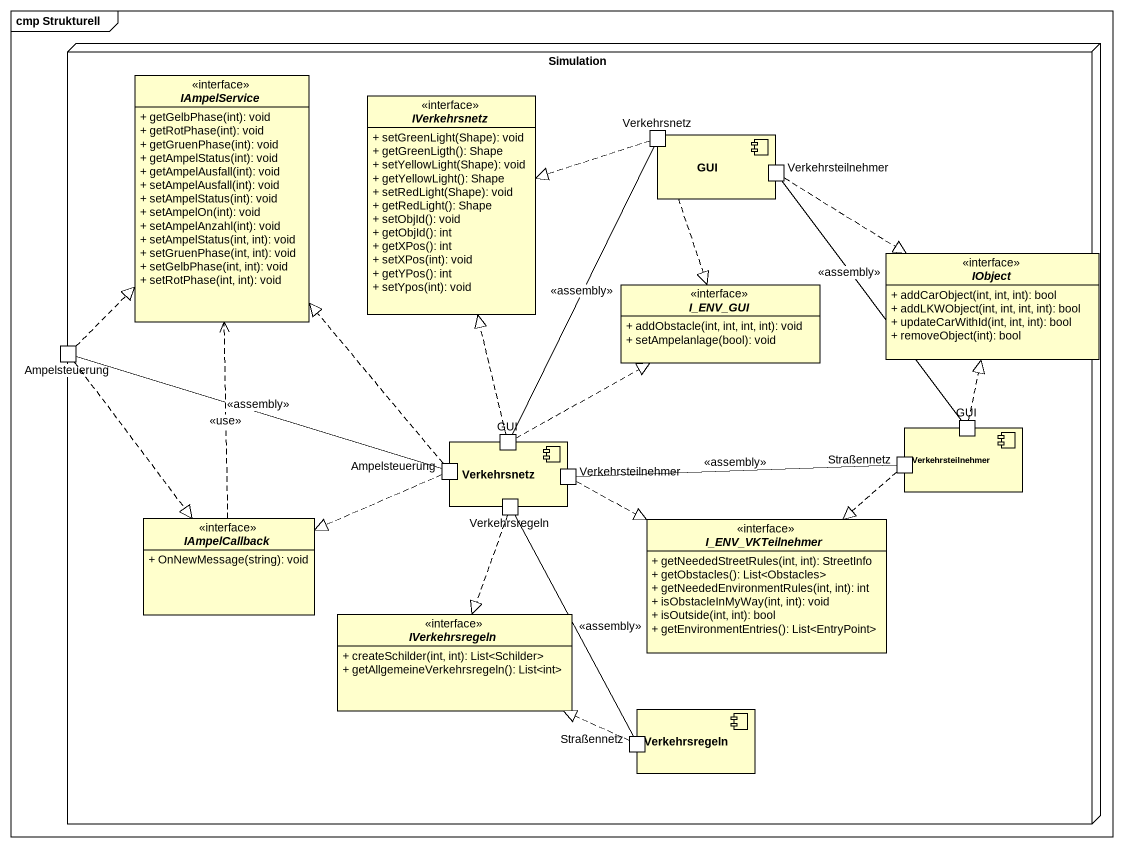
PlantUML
@startuml
mainframe cmp Strukturell
allowmixing
hide circle
hide empty members
skinparam classAttributeIconSize 0
node Simulation {
  interface IAmpelService {
    + getGelbPhase(int): void
    + getRotPhase(int): void
    + getGruenPhase(int): void
    + getAmpelStatus(int): void
    + getAmpelAusfall(int): void
    + setAmpelAusfall(int): void
    + setAmpelStatus(int): void
    + setAmpelOn(int): void
    + setAmpelAnzahl(int): void
    + setAmpelStatus(int, int): void
    + setGruenPhase(int, int): void
    + setGelbPhase(int, int): void
    + setRotPhase(int, int): void
  }
  interface IVerkehrsnetz {
    + setGreenLight(Shape): void
    + getGreenLigth(): Shape
    + setYellowLight(Shape): void
    + getYellowLight(): Shape
    + setRedLight(Shape): void
    + getRedLight(): Shape
    + setObjId(): void
    + getObjId(): int
    + getXPos(): int
    + setXPos(int): void
    + getYPos(): int
    + setYpos(int): void
  }
  component GUI {
    port Verkehrsnetz
    port Verkehrsteilnehmer
  }
  interface IObject {
    + addCarObject(int, int, int): bool
    + addLKWObject(int, int, int, int): bool
    + updateCarWithId(int, int, int): bool
    + removeObject(int): bool
  }
  interface I_ENV_GUI {
    + addObstacle(int, int, int, int): void
    + setAmpelanlage(bool): void
  }
  port Ampelsteuerung
  component "Verkehrsnetz" as Verkehrsnetz_2 {
    port "GUI" as GUI_2
    port "Ampelsteuerung" as Ampelsteuerung_2
    port Verkehrsregeln
    port "Verkehrsteilnehmer" as Verkehrsteilnehmer_3
  }
  component "Verkehrsteilnehmer" as Verkehrsteilnehmer_2 {
    port Straßennetz
    port "GUI" as GUI_3
  }
  interface IAmpelCallback {
    + OnNewMessage(string): void
  }
  interface I_ENV_VKTeilnehmer {
    + getNeededStreetRules(int, int): StreetInfo
    + getObstacles(): List<Obstacles>
    + getNeededEnvironmentRules(int, int): int
    + isObstacleInMyWay(int, int): void
    + isOutside(int, int): bool
    + getEnvironmentEntries(): List<EntryPoint>
  }
  interface IVerkehrsregeln {
    + createSchilder(int, int): List<Schilder>
    + getAllgemeineVerkehrsregeln(): List<int>
  }
  component "Verkehrsregeln" as Verkehrsregeln_2 {
    port "Straßennetz" as Straßennetz_2
  }
}
Verkehrsnetz .left.|> IVerkehrsnetz
Verkehrsnetz ..|> I_ENV_GUI
Verkehrsnetz -- GUI_2 : <<assembly>>
Verkehrsteilnehmer ..|> IObject
Ampelsteuerung .up.|> IAmpelService
Ampelsteuerung ..|> IAmpelCallback
GUI_2 .up.|> IVerkehrsnetz
GUI_2 .right.|> I_ENV_GUI
Straßennetz -left- Verkehrsteilnehmer_3 : <<assembly>>
Straßennetz ..|> I_ENV_VKTeilnehmer
GUI_3 -up- Verkehrsteilnehmer : <<assembly>>
GUI_3 .up.|> IObject
Ampelsteuerung_2 .up.|> IAmpelService
Ampelsteuerung_2 -left- Ampelsteuerung : <<assembly>>
Ampelsteuerung_2 .left.|> IAmpelCallback
Verkehrsregeln ..|> IVerkehrsregeln
Verkehrsregeln -- Straßennetz_2 : <<assembly>>
Verkehrsteilnehmer_3 .right.|> I_ENV_VKTeilnehmer
IAmpelCallback .up.> IAmpelService : <<use>>
Straßennetz_2 .left.|> IVerkehrsregeln
@enduml
